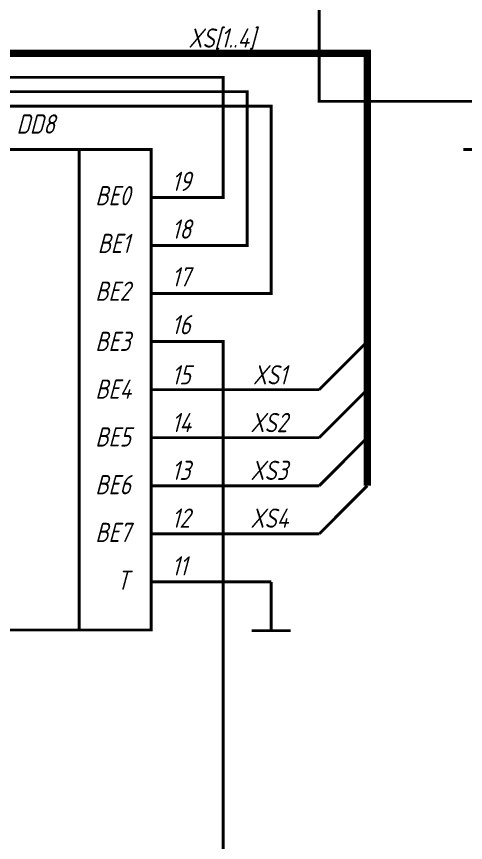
# Model space of a CAD drawing. Extents: x 196 to 1101, y 70 to 664.
# Drawn here: x 643 to 689.7, y 334.1 to 420 of the extents above; entities that cross this region are included whole.
import ezdxf

# ---------------------------------------------------------------- set-up
doc = ezdxf.new("R2010")
doc.units = 0
doc.header["$MEASUREMENT"] = 0
doc.layers.add('Sheet', color=255, linetype='CONTINUOUS')
doc.styles.add('GOST type A0', font='', dxfattribs={"oblique": 15, "height": 3.5})
doc.styles.get('GOST type A0').set_extended_font_data('GOST type A')

msp = doc.modelspace()

# ---------------------------------------------------------------- linework, layer by layer
at = {"layer": 'Sheet'}
for points, const_width in [([(674.47, 441.183), (674.47, 411.173), (696.954, 411.173)], 0.3), ([(679.47, 371.174), (679.47, 416.174), (597, 416.174), (597, 371.174), (524.515, 371.174), (524.515, 328.674), (489.53, 328.674), (489.53, 293.677), (489.53, 293.677), (489.53, 278.672), (489.53, 278.672)], 0.749), ([(512.03, 413.673), (664.47, 413.673), (664.47, 401.169), (659.469, 401.169)], 0.3), ([(659.469, 396.183), (666.97, 396.183), (666.97, 412.182), (611.985, 412.182), (611.985, 386.179), (529.515, 386.179), (464.546, 386.179)], 0.3), ([(659.469, 391.181), (669.47, 391.181), (669.47, 410.675), (606.985, 410.675), (606.985, 376.176), (517.031, 376.176), (464.546, 376.176)], 0.3), ([(649.485, 406.171), (649.485, 356.169)], 0.3), ([(696.954, 406.171), (689.47, 406.171)], 0.3), ([(656.969, 401.169), (659.469, 401.169)], 0.3), ([(656.969, 396.183), (659.469, 396.183)], 0.3), ([(656.969, 391.181), (659.469, 391.181)], 0.3), ([(659.469, 386.179), (664.47, 386.179), (664.47, 293.677), (664.47, 198.675), (629.485, 198.675), (542.015, 198.675), (542.015, 216.181), (544.515, 216.181)], 0.3), ([(656.969, 386.179), (659.469, 386.179)], 0.3), ([(679.47, 386.179), (674.47, 381.177)], 0.3), ([(656.969, 381.177), (659.469, 381.177)], 0.3), ([(659.469, 381.177), (674.47, 381.177)], 0.3), ([(679.47, 381.177), (674.47, 376.176)], 0.3), ([(656.969, 376.176), (659.469, 376.176)], 0.3), ([(659.469, 376.176), (674.47, 376.176)], 0.3), ([(679.47, 376.176), (674.47, 371.174)], 0.3), ([(656.969, 371.174), (659.469, 371.174)], 0.3), ([(659.469, 371.174), (674.47, 371.174), (674.47, 371.174)], 0.3), ([(679.47, 371.174), (674.47, 366.172)], 0.3), ([(656.969, 366.172), (659.469, 366.172)], 0.3), ([(659.469, 366.172), (674.47, 366.172)], 0.3), ([(656.969, 361.17), (659.469, 361.17)], 0.3), ([(659.469, 361.17), (669.47, 361.17)], 0.3), ([(669.47, 361.17), (669.47, 356.091)], 0.3), ([(667.435, 356.091), (671.504, 356.091)], 0.3)]:
    msp.add_lwpolyline(points, dxfattribs=dict(at, const_width=const_width))
at = {"layer": 'Sheet', "const_width": 0.3}
msp.add_lwpolyline([(634.485, 406.171), (656.969, 406.171), (656.969, 356.169), (634.485, 356.169), (634.485, 406.171)], close=True, dxfattribs=at)

# ---------------------------------------------------------------- texts
at = {"layer": 'Sheet', "style": 'GOST type A0', "oblique": 15}
for s, p in [('XS[1..4]', (660.851, 416.765)), ('DD8', (642.963, 407.817)), ('19', (659.112, 401.852)), ('BE0', (651.162, 400.361)), ('18', (659.112, 396.882)), ('BE1', (651.41, 395.391)), ('17', (659.112, 391.911)), ('BE2', (651.162, 390.42)), ('16', (659.112, 386.94)), ('BE3', (651.162, 385.201)), ('15', (659.112, 381.721)), ('XS1', (667.56, 381.721)), ('BE4', (651.162, 380.23)), ('14', (659.112, 376.75)), ('XS2', (667.311, 376.75)), ('BE5', (651.162, 375.259)), ('13', (659.112, 371.78)), ('XS3', (667.311, 371.78)), ('BE6', (651.162, 370.288)), ('12', (659.112, 366.809)), ('XS4', (667.311, 366.809)), ('BE7', (651.162, 365.318)), ('11', (659.112, 361.838)), ('T', (653.398, 360.347))]:
    msp.add_text(s, height=2, dxfattribs=at).set_placement(p)

doc.saveas('drawing.dxf')
